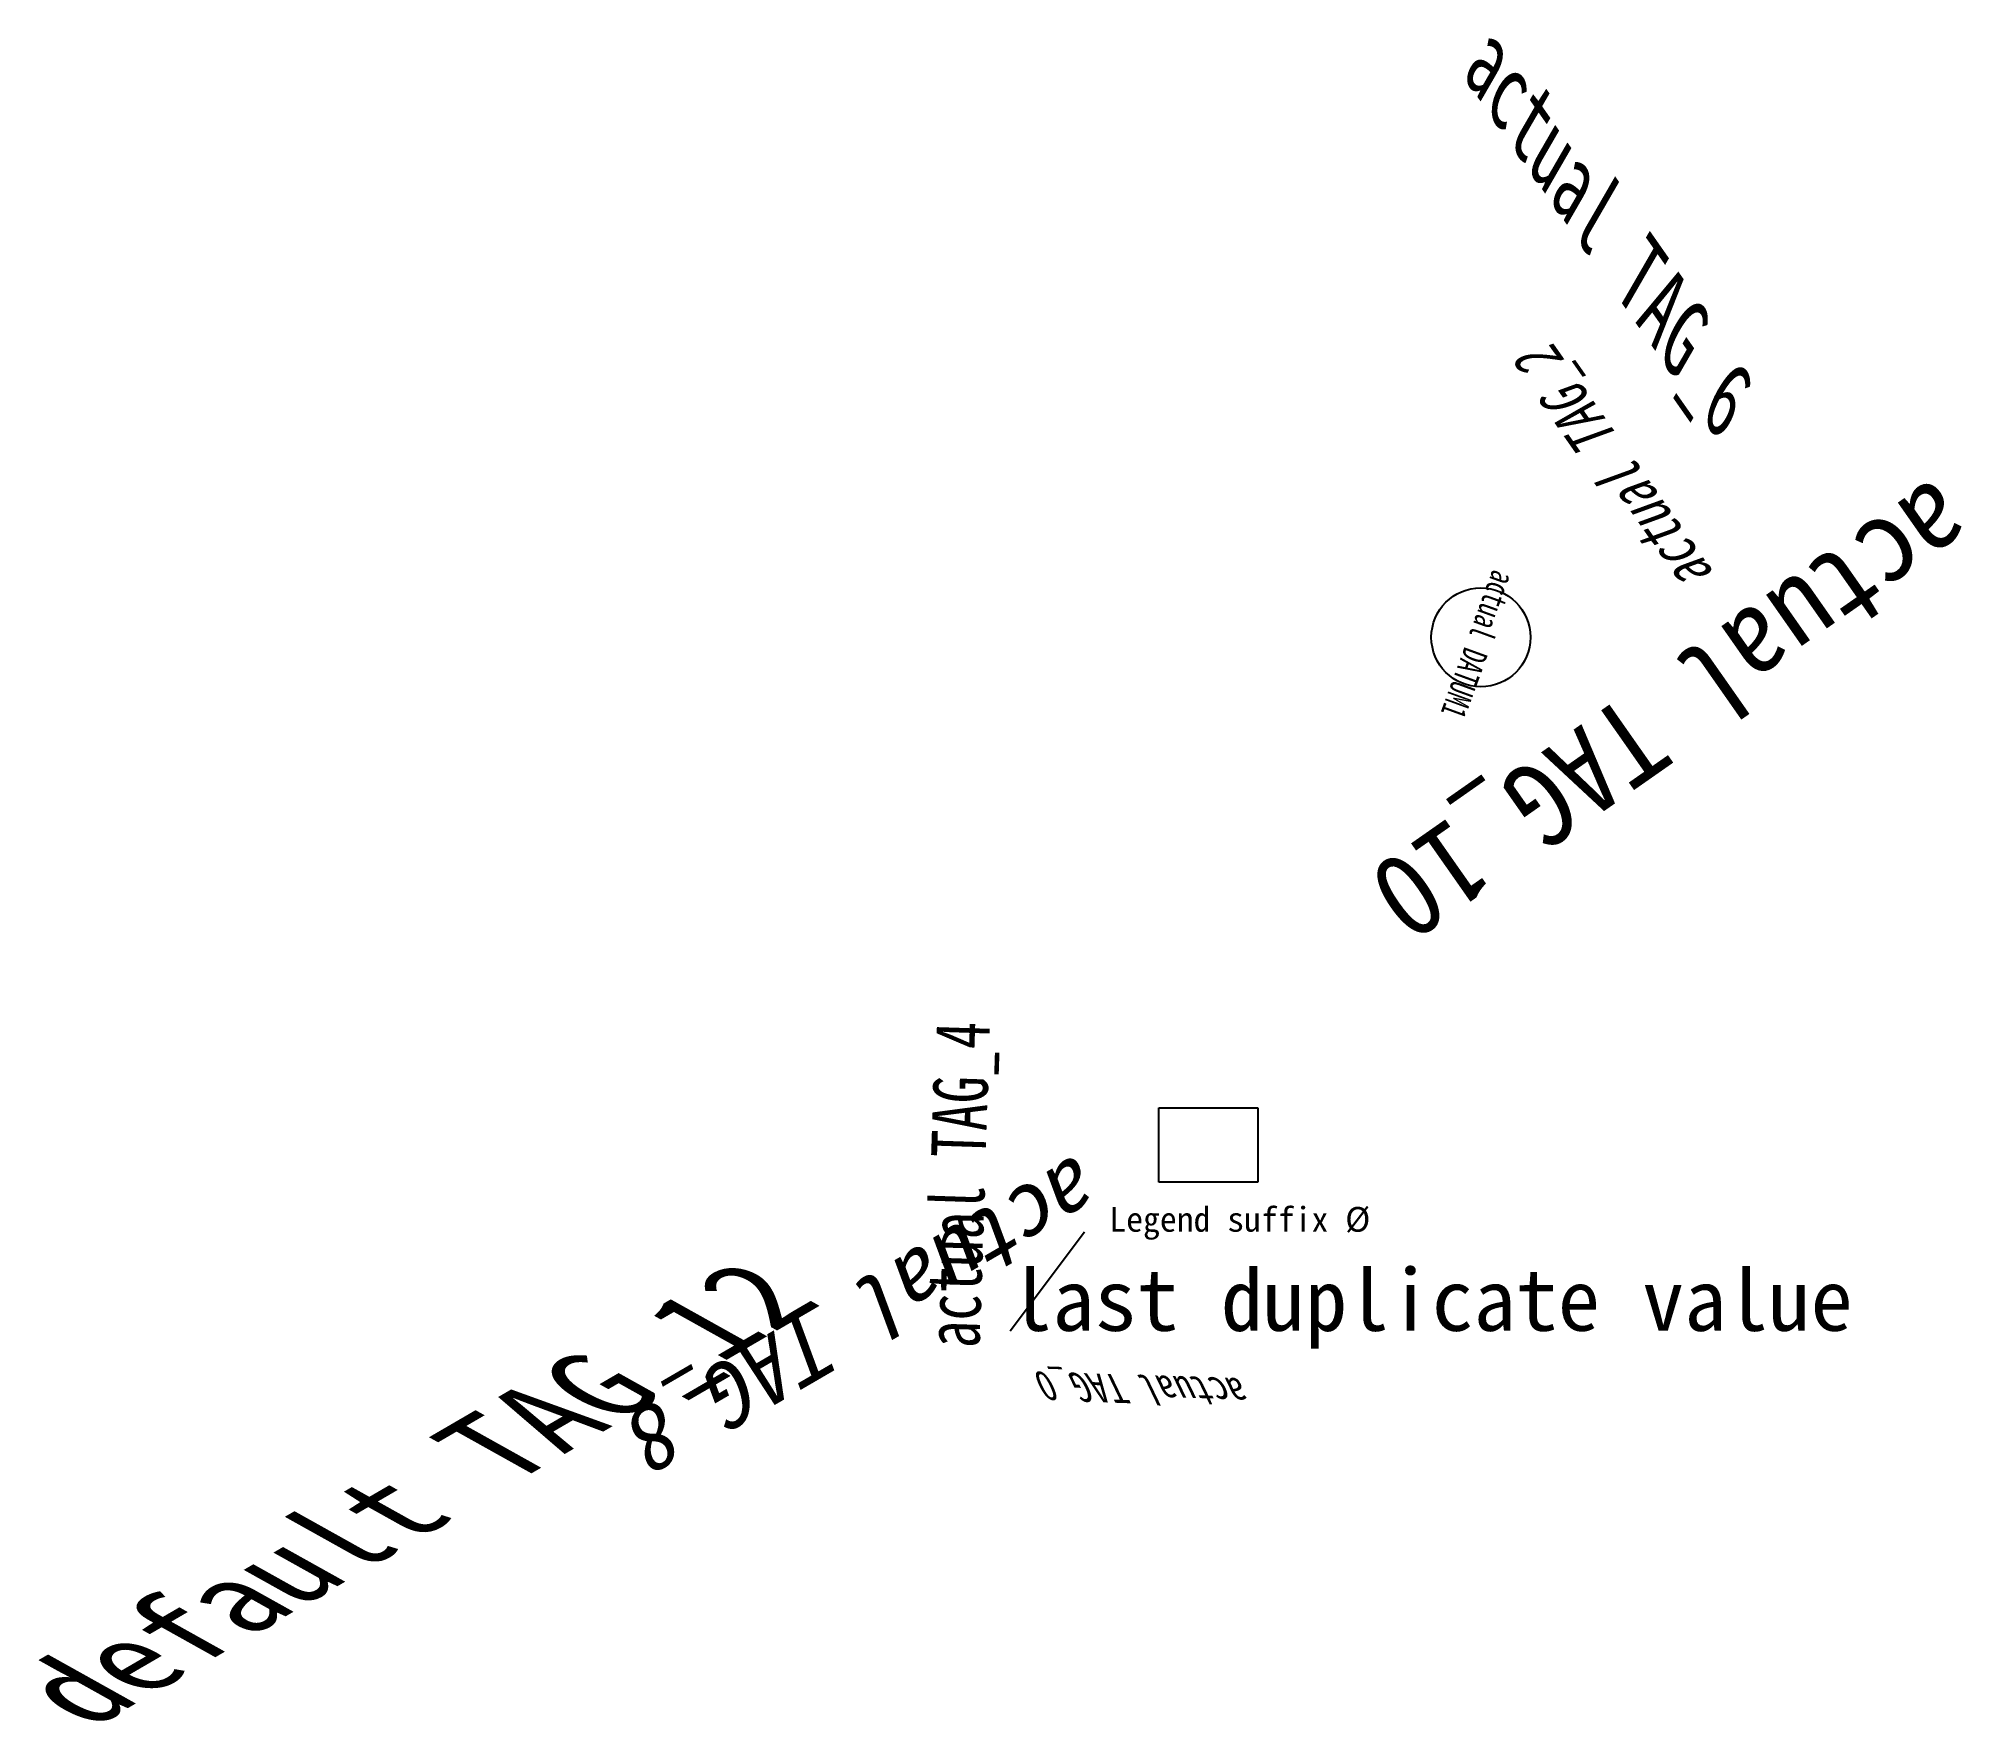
# Paper-space layout 'bLaD1' of a CAD drawing. Header units: metres. Extents: x -38.2 to 39.4, y -13.9 to 54.2.
import ezdxf
from ezdxf.enums import TextEntityAlignment as Align

# ---------------------------------------------------------------- set-up
doc = ezdxf.new("R2010")
doc.units = ezdxf.units.M
doc.layers.add('X-XX-AL-LEGENDA', color=7, linetype='Continuous')
picture_1 = doc.add_image_def('image1.png', size_in_pixel=(3, 2))

# ---------------------------------------------------------------- blocks, each defined once
blk = doc.blocks.new('Legenda Ø', base_point=(5, 7, 2))
blk.add_circle((5, 7), 1)
at = {"oblique": -25, "width": 0.86}
blk.add_attdef('TAG_6', text='', height=1.3, rotation=-90, dxfattribs=at).set_placement((11.2, 7.4, 2), align=Align.RIGHT)
at = {"extrusion": (0, 0, -1), "oblique": 15, "flags": 1}
for tag, height, rotation, width, p in [('PROJECTNAAM', 0.6, -90, 0.72, (8.4, 8.8, 2)), ('TAG_11', 1.8, 270, 0.96, (13.2, 6.4, 2))]:
    blk.add_attdef(tag, text='', height=height, rotation=rotation, dxfattribs=dict(at, width=width)).set_placement(p, align=Align.BOTTOM_CENTER)
at = {"oblique": 15, "width": 0.78}
blk.add_attdef('TAG_2', text='', height=0.9, rotation=90, dxfattribs=at).set_placement((9.6, 8.2, 2), align=Align.CENTER)
at = {"extrusion": (0, 0, -1), "width": 0.88, "flags": 1}
blk.add_attdef('TAG_7', text='', height=1.4, dxfattribs=at).set_placement((11.6, 7.2, 2), align=Align.BOTTOM_LEFT)
at = {"extrusion": (0, 0, -1), "oblique": -25, "width": 0.8, "flags": 1}
blk.add_attdef('TAG_3', text='', height=1, rotation=180, dxfattribs=at).set_placement((10, 8, 2), align=Align.BOTTOM_RIGHT)
for tag, p, height, rotation, width in [('DATUM1', (6, 8, 3), 0.5, -145, 0.7), ('TAG_10', (14.4, 4.4, 4.2), 1.7, 180, 0.94)]:
    blk.add_attdef(tag, p, '', height=height, rotation=rotation, dxfattribs=dict(width=width))
at = {"extrusion": (0.3, 0.4, 1), "oblique": -25, "width": 0.98, "flags": 2}
blk.add_attdef('TAG_12', text='', height=1.9, rotation=-145, dxfattribs=at).set_placement((13.6, 6.2, 2), align=Align.MIDDLE_RIGHT)
at = {"extrusion": (0.3, 0.4, 1), "oblique": 15, "width": 0.9, "flags": 2}
blk.add_attdef('TAG_8', text='', height=1.5, rotation=35, dxfattribs=at).set_placement((12, 7, 2), align=Align.MIDDLE_CENTER)
at = {"extrusion": (0.3, 0.4, 1), "width": 0.82, "flags": 2}
blk.add_attdef('TAG_4', text='', height=1.1, rotation=270, dxfattribs=at).set_placement((10.4, 7.8, 2), align=Align.MIDDLE_LEFT)
at = {"extrusion": (0.0001, 0.5, 1), "flags": 3}
blk.add_attdef('TAG_13', text='', height=2, rotation=-90, dxfattribs=at).set_placement((14, 6, 2), align=Align.TOP_LEFT)
at = {"extrusion": (0.3, 0.4, 1), "oblique": -25, "width": 0.74, "flags": 2}
blk.add_attdef('TAG_0', text='', height=0.7, dxfattribs=at).set_placement((8.8, 8.6, 2), align=Align.MIDDLE_RIGHT)
at = {"extrusion": (0.0001, 0.5, 1), "oblique": -25, "width": 0.92, "flags": 3}
blk.add_attdef('TAG_9', text='', height=1.6, rotation=90, dxfattribs=at).set_placement((12.4, 6.8, 2), align=Align.TOP_RIGHT)
at = {"extrusion": (0.0001, 0.5, 1), "oblique": 15, "width": 0.84, "flags": 3}
blk.add_attdef('TAG_5', text='', height=1.2, rotation=-145, dxfattribs=at).set_placement((10.8, 7.6, 2), align=Align.TOP_CENTER)
at = {"extrusion": (0.0001, 0.5, 1), "width": 0.76, "flags": 3}
blk.add_attdef('TAG_1', text='', height=0.8, rotation=35, dxfattribs=at).set_placement((9.2, 8.4, 2), align=Align.TOP_LEFT)

psp = doc.layouts.new('bLaD1')

# ---------------------------------------------------------------- linework, layer by layer
psp.add_line((1, 2), (4, 6))

# ---------------------------------------------------------------- block references
at = {"layer": 'X-XX-AL-LEGENDA', "color": 5}
ref = psp.add_blockref('Legenda Ø', (20, 30, 3), dxfattribs=dict(at, xscale=2, yscale=2, zscale=3, rotation=35))
ref.add_attrib('DATUM1', 'actual DATUM1', (20.491, 32.785, 6), dxfattribs={"layer": '0', "height": 1, "rotation": -110, "width": 0.7})
ref.add_attrib('TAG_0', 'actual TAG_0', dxfattribs={"layer": '0', "extrusion": (0.019578, 0.59968, 0.8), "height": 1.44463, "oblique": -22.63996, "width": 0.717137, "flags": 2}).set_placement((-1.81, 8.47, 11.029), align=Align.MIDDLE_RIGHT)
ref.add_attrib('TAG_2', 'actual TAG_2', dxfattribs={"layer": '0', "height": 1.8, "rotation": 125, "oblique": 15, "width": 0.78}).set_placement((26.16, 37.243, 3), align=Align.CENTER)
ref.add_attrib('TAG_4', 'actual TAG_4', dxfattribs={"layer": '0', "extrusion": (0.019578, 0.59968, 0.8), "height": 2.2, "rotation": -90, "width": 0.916788, "flags": 2}).set_placement((1.39, 6.681, 11.029), align=Align.MIDDLE_LEFT)
ref.add_attrib('TAG_6', 'actual TAG_6', dxfattribs={"layer": '0', "height": 2.6, "rotation": -55, "oblique": -25, "width": 0.86}).set_placement((29.699, 37.768, 3), align=Align.RIGHT)
ref.add_attrib('TAG_8', 'actual TAG_8', dxfattribs={"layer": '0', "extrusion": (0.019578, 0.59968, 0.8), "height": 3.04592, "rotation": 38.05582, "oblique": 20.02343, "width": 0.922166, "flags": 2}).set_placement((4.59, 4.892, 11.029), align=Align.MIDDLE_CENTER)
ref.add_attrib('TAG_10', 'actual TAG_10', (38.383, 36.524, 9.6), dxfattribs={"layer": '0', "height": 3.4, "rotation": -145, "width": 0.94})
ref.add_attrib('TAG_12', 'default TAG_12', dxfattribs={"layer": '0', "extrusion": (0.019578, 0.59968, 0.8), "height": 3.88027, "rotation": -141.94418, "oblique": -19.10205, "width": 0.998415, "flags": 2}).set_placement((7.79, 3.103, 11.029), align=Align.MIDDLE_RIGHT)
ref.add_attrib('TAG_0', 'last duplicate value', (1, 2), dxfattribs={"height": 2.5})

# ---------------------------------------------------------------- texts
psp.add_text('Legend suffix Ø', height=1).set_placement((5, 6))

# ---------------------------------------------------------------- pictures from other files: only their frames are drawn
image = psp.add_image(picture_1, insert=(7, 8), size_in_units=(4, 3))

doc.saveas('drawing.dxf')
